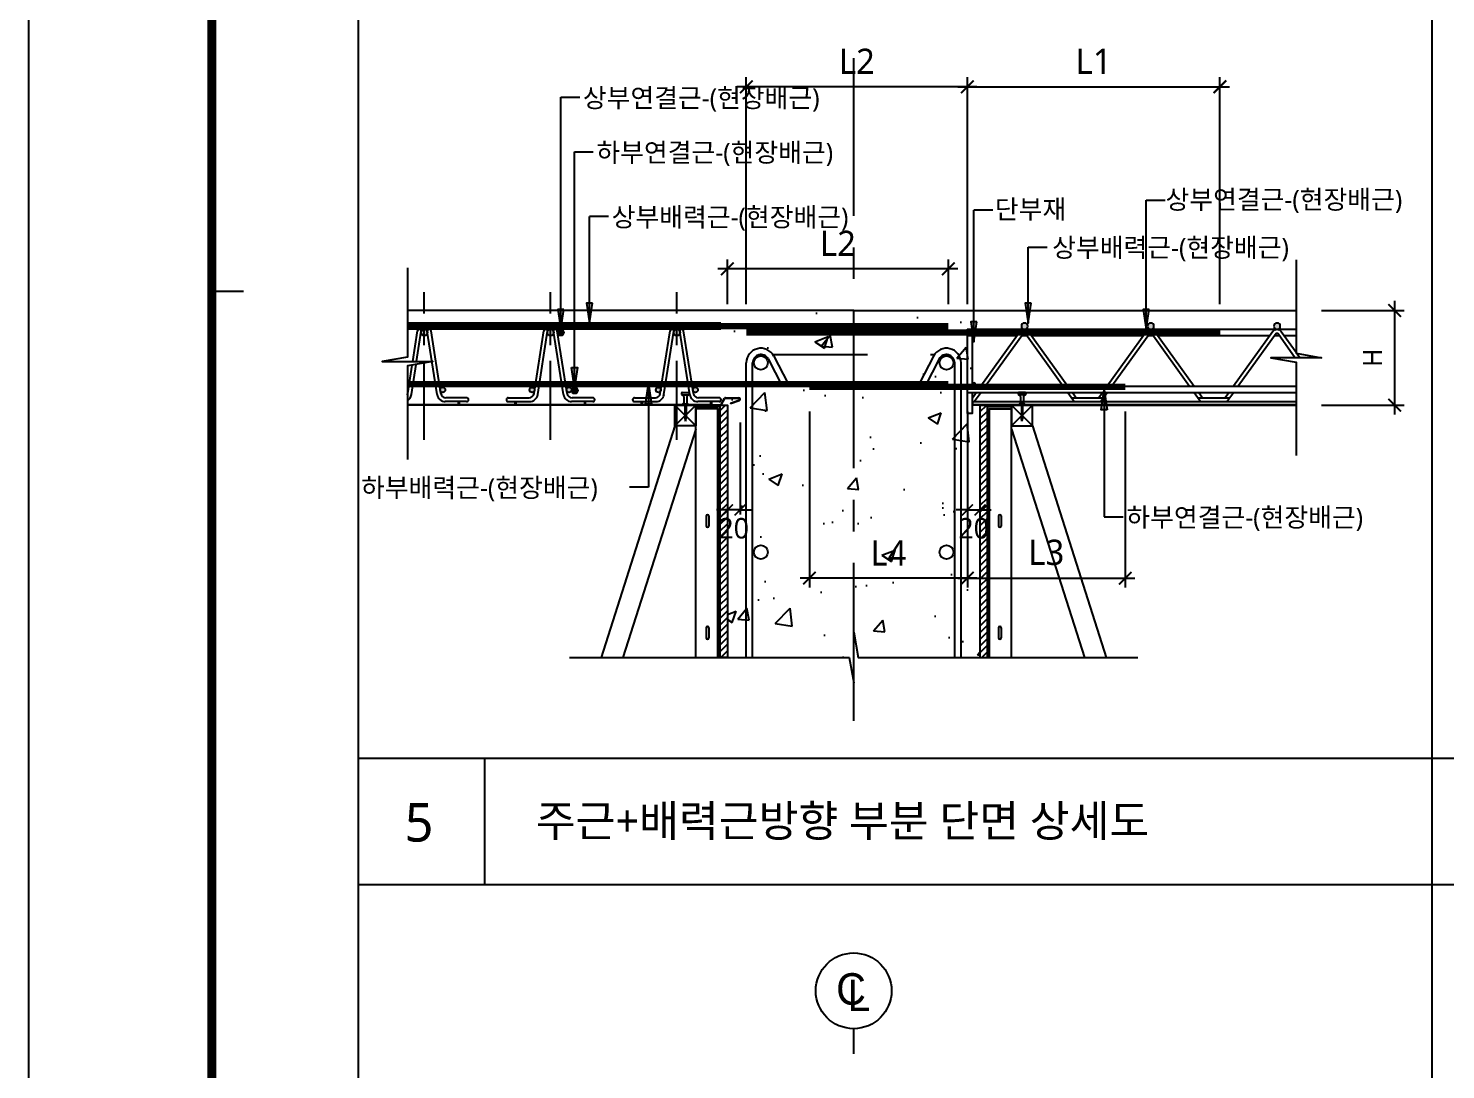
# Model space of a CAD drawing. Extents: x 10983 to 44623, y -18406 to 11294.
# Drawn here: x 10983 to 13227, y -4873 to -3223 of the extents above; entities that cross this region are included whole.
import ezdxf

# ---------------------------------------------------------------- set-up
doc = ezdxf.new("R2010")
doc.units = 0
doc.header["$LTSCALE"] = 100
doc.header["$MEASUREMENT"] = 0
doc.header["$PDMODE"] = 3
doc.header["$PDSIZE"] = 10
for name, pattern in [('CEN', [62, 60, -1, 0, -1]), ('CENTERX2', [4, 2.5, -0.5, 0.5, -0.5]), ('HID', [2.5, 1.5, -1]), ('HIDDEN', [0.375, 0.25, -0.125])]:
    doc.linetypes.add(name, pattern=pattern)
doc.layers.get('0').update_dxf_attribs({"linetype": 'CONTINUOUS'})
doc.layers.get('Defpoints').update_dxf_attribs({"color": 165, "linetype": 'CONTINUOUS'})
for name, color, linetype in [('-비콘 단부', 7, 'CONTINUOUS'), ('-상부연결근', 4, 'CONTINUOUS'), ('-하부배력근', 3, 'CONTINUOUS'), ('-하부연결근', 4, 'CONTINUOUS'), ('DECK-CEN', 1, 'CEN'), ('DECK-CON', 2, 'CONTINUOUS'), ('DECK-DIM', 255, 'CONTINUOUS'), ('DECK-ETC STEEL', 6, 'CONTINUOUS'), ('DECK-HATCH', 251, 'CONTINUOUS'), ('DECK-JOINT BAR', 4, 'HIDDEN'), ('DECK-LATTICE', 7, 'CONTINUOUS'), ('DECK-MAIN BAR', 2, 'CONTINUOUS'), ('DECK-PG', 4, 'CONTINUOUS'), ('DECK-RC', 251, 'CONTINUOUS'), ('DECK-RC(ETC)', 252, 'CONTINUOUS'), ('DECK-TABLE', 7, 'CONTINUOUS'), ('DECK-TEX1', 6, 'CONTINUOUS'), ('DECK-TEXT', 7, 'CONTINUOUS'), ('DECK-TITLE TEXT', 3, 'CONTINUOUS'), ('DECK-TRANS', 3, 'CONTINUOUS'), ('E2', 7, 'CONTINUOUS'), ('form', 7, 'CONTINUOUS')]:
    doc.layers.add(name, color=color, linetype=linetype)
doc.styles.add('SY Panel', font='malgun.ttf')
doc.styles.add('VICON TEXT', font='malgun.ttf')
doc.styles.add('굴림', font='Gulim.ttf')
doc.dimstyles.new('STDECK-DIM', dxfattribs={"dimtxt": 35, "dimasz": 20, "dimexe": 15, "dimexo": 40, "dimgap": 10, "dimtad": 1, "dimdec": 0, "dimtxsty": 'SY Panel', "dimblk": 'ARCHTICK', "dimcen": 2.5, "dimdle": 15, "dimclrd": 7, "dimclre": 7, "dimclrt": 6, "dimadec": 0, "dimazin": 0, "dimtfac": 1, "dimtdec": 0, "dimtmove": 0, "dimatfit": 3, "dimldrblk": 'ARCHTICK', "dimfxl": 1, "dimarcsym": 0})
doc.dimstyles.new('STDECK-DIM 2', dxfattribs={"dimscale": 2.5, "dimtxt": 12, "dimasz": 7, "dimexe": 3, "dimexo": 3, "dimgap": 3, "dimtad": 1, "dimdec": 0, "dimlunit": 6, "dimtxsty": 'VICON TEXT', "dimblk": 'ARCHTICK', "dimcen": 2.5, "dimclrd": 7, "dimclre": 7, "dimclrt": 6, "dimadec": 0, "dimazin": 0, "dimtfac": 1, "dimtdec": 0, "dimtix": 1, "dimtmove": 0, "dimatfit": 3, "dimfxl": 1, "dimarcsym": 0})
pattern_1 = [(45, (-603.847, -5267.392), (-5.303301, 5.303301), [])]

# ---------------------------------------------------------------- blocks, each defined once
blk = doc.blocks.new('_ArchTick')
at = {"color": 0, "linetype": 'ByBlock', "const_width": 0.15}
blk.add_lwpolyline([(-0.5, -0.5), (0.5, 0.5)], dxfattribs=at)
blk = doc.blocks.new('*D274')
at = {"layer": 'DECK-DIM', "color": 7, "lineweight": -2}
for p, q in [((12454.5, -3315.5), (12884.5, -3315.5)), ((12469.5, -3659.9), (12469.5, -3300.5)), ((12869.5, -3659.9), (12869.5, -3300.5))]:
    blk.add_line(p, q, dxfattribs=at)
at = {"layer": 'Defpoints', "color": 0, "ltscale": 0.5}
for p in [(12869.5, -3315.5), (12469.5, -3699.9), (12869.5, -3699.9)]:
    blk.add_point(p, dxfattribs=at)
at = {"layer": 'DECK-DIM', "color": 7, "lineweight": -2, "ltscale": 0.5, "xscale": 20, "yscale": 20, "zscale": 20, "rotation": 180}
blk.add_blockref('_ArchTick', (12469.5, -3315.5), dxfattribs=at)
at = {"layer": 'DECK-DIM', "color": 7, "lineweight": -2, "ltscale": 0.5, "xscale": 20, "yscale": 20, "zscale": 20}
blk.add_blockref('_ArchTick', (12869.5, -3315.5), dxfattribs=at)
at = {"layer": 'DECK-DIM', "color": 6, "ltscale": 0.5, "insert": (12669.5, -3275.1), "char_height": 40, "attachment_point": 5, "style": 'SY Panel'}
blk.add_mtext('L1', dxfattribs=at)
blk = doc.blocks.new('*D275')
at = {"layer": 'DECK-DIM', "color": 7, "lineweight": -2}
for p, q in [((12469.5, -3829.9), (12469.5, -4109.2)), ((12719.5, -3829.9), (12719.5, -4109.2)), ((12454.5, -4094.2), (12734.5, -4094.2))]:
    blk.add_line(p, q, dxfattribs=at)
at = {"layer": 'Defpoints', "color": 0, "ltscale": 0.5}
for p in [(12469.5, -3789.9), (12719.5, -3789.9), (12719.5, -4094.2)]:
    blk.add_point(p, dxfattribs=at)
at = {"layer": 'DECK-DIM', "color": 7, "lineweight": -2, "ltscale": 0.5, "xscale": 20, "yscale": 20, "zscale": 20, "rotation": 180}
blk.add_blockref('_ArchTick', (12469.5, -4094.2), dxfattribs=at)
at = {"layer": 'DECK-DIM', "color": 7, "lineweight": -2, "ltscale": 0.5, "xscale": 20, "yscale": 20, "zscale": 20}
blk.add_blockref('_ArchTick', (12719.5, -4094.2), dxfattribs=at)
at = {"layer": 'DECK-DIM', "color": 6, "ltscale": 0.5, "insert": (12594.5, -4053.5), "char_height": 40, "attachment_point": 5, "style": 'SY Panel'}
blk.add_mtext('L3', dxfattribs=at)
blk = doc.blocks.new('*D276')
at = {"layer": 'DECK-DIM', "color": 7, "lineweight": -2}
for p, q in [((12469.5, -3847.4), (12469.5, -3993.5)), ((12489.5, -3847.4), (12489.5, -3993.5)), ((12469.5, -3986), (12452, -3986)), ((12469.5, -3986), (12489.5, -3986)), ((12489.5, -3986), (12507, -3986))]:
    blk.add_line(p, q, dxfattribs=at)
at = {"layer": 'Defpoints', "color": 0, "ltscale": 0.5}
for p in [(12469.5, -3839.9), (12489.5, -3839.9), (12489.5, -3986)]:
    blk.add_point(p, dxfattribs=at)
at = {"layer": 'DECK-DIM', "color": 7, "lineweight": -2, "ltscale": 0.5, "xscale": 17.5, "yscale": 17.5, "zscale": 17.5}
blk.add_blockref('_ArchTick', (12469.5, -3986), dxfattribs=at)
at = {"layer": 'DECK-DIM', "color": 7, "lineweight": -2, "ltscale": 0.5, "xscale": 17.5, "yscale": 17.5, "zscale": 17.5, "rotation": 180}
blk.add_blockref('_ArchTick', (12489.5, -3986), dxfattribs=at)
at = {"layer": 'DECK-DIM', "color": 6, "ltscale": 0.5, "insert": (12479.5, -4015.3), "char_height": 32.5, "attachment_point": 5, "style": 'VICON TEXT'}
blk.add_mtext('20', dxfattribs=at)
blk = doc.blocks.new('*D277')
at = {"layer": 'DECK-DIM', "color": 7, "lineweight": -2}
for p, q in [((12089.5, -3847.4), (12089.5, -3993.5)), ((12109.5, -3847.4), (12109.5, -3993.5)), ((12089.5, -3986), (12072, -3986)), ((12109.5, -3986), (12089.5, -3986)), ((12109.5, -3986), (12127, -3986))]:
    blk.add_line(p, q, dxfattribs=at)
at = {"layer": 'Defpoints', "color": 0, "ltscale": 0.5}
for p in [(12089.5, -3839.9), (12109.5, -3839.9), (12089.5, -3986)]:
    blk.add_point(p, dxfattribs=at)
at = {"layer": 'DECK-DIM', "color": 7, "lineweight": -2, "ltscale": 0.5, "xscale": 17.5, "yscale": 17.5, "zscale": 17.5}
blk.add_blockref('_ArchTick', (12089.5, -3986), dxfattribs=at)
at = {"layer": 'DECK-DIM', "color": 7, "lineweight": -2, "ltscale": 0.5, "xscale": 17.5, "yscale": 17.5, "zscale": 17.5, "rotation": 180}
blk.add_blockref('_ArchTick', (12109.5, -3986), dxfattribs=at)
at = {"layer": 'DECK-DIM', "color": 6, "ltscale": 0.5, "insert": (12099.5, -4015.3), "char_height": 32.5, "attachment_point": 5, "style": 'VICON TEXT'}
blk.add_mtext('20', dxfattribs=at)
blk = doc.blocks.new('*D278')
at = {"layer": 'DECK-DIM', "color": 7, "lineweight": -2}
for p, q in [((12089.5, -3659.9), (12089.5, -3589)), ((12439.5, -3659.9), (12439.5, -3589)), ((12454.5, -3604), (12074.5, -3604))]:
    blk.add_line(p, q, dxfattribs=at)
at = {"layer": 'Defpoints', "color": 0, "ltscale": 0.5}
for p in [(12089.5, -3604), (12089.5, -3699.9), (12439.5, -3699.9)]:
    blk.add_point(p, dxfattribs=at)
at = {"layer": 'DECK-DIM', "color": 7, "lineweight": -2, "ltscale": 0.5, "xscale": 20, "yscale": 20, "zscale": 20, "rotation": 180}
blk.add_blockref('_ArchTick', (12089.5, -3604), dxfattribs=at)
at = {"layer": 'DECK-DIM', "color": 7, "lineweight": -2, "ltscale": 0.5, "xscale": 20, "yscale": 20, "zscale": 20}
blk.add_blockref('_ArchTick', (12439.5, -3604), dxfattribs=at)
at = {"layer": 'DECK-DIM', "color": 6, "ltscale": 0.5, "insert": (12264.5, -3563.7), "char_height": 40, "attachment_point": 5, "style": 'SY Panel'}
blk.add_mtext('L2', dxfattribs=at)
blk = doc.blocks.new('*D279')
at = {"layer": 'DECK-DIM', "color": 7, "lineweight": -2}
for p, q in [((12484.5, -3315.5), (12104.5, -3315.5)), ((12119.5, -3659.9), (12119.5, -3300.5)), ((12469.5, -3659.9), (12469.5, -3300.5))]:
    blk.add_line(p, q, dxfattribs=at)
at = {"layer": 'Defpoints', "color": 0, "ltscale": 0.5}
for p in [(12119.5, -3315.5), (12119.5, -3699.9), (12469.5, -3699.9)]:
    blk.add_point(p, dxfattribs=at)
at = {"layer": 'DECK-DIM', "color": 7, "lineweight": -2, "ltscale": 0.5, "xscale": 20, "yscale": 20, "zscale": 20, "rotation": 180}
blk.add_blockref('_ArchTick', (12119.5, -3315.5), dxfattribs=at)
at = {"layer": 'DECK-DIM', "color": 7, "lineweight": -2, "ltscale": 0.5, "xscale": 20, "yscale": 20, "zscale": 20}
blk.add_blockref('_ArchTick', (12469.5, -3315.5), dxfattribs=at)
at = {"layer": 'DECK-DIM', "color": 6, "ltscale": 0.5, "insert": (12294.5, -3275.2), "char_height": 40, "attachment_point": 5, "style": 'SY Panel'}
blk.add_mtext('L2', dxfattribs=at)
blk = doc.blocks.new('*D280')
at = {"layer": 'DECK-DIM', "color": 7, "lineweight": -2}
for p, q in [((12219.5, -3829.9), (12219.5, -4109.2)), ((12469.5, -3829.9), (12469.5, -4109.2)), ((12484.5, -4094.2), (12204.5, -4094.2))]:
    blk.add_line(p, q, dxfattribs=at)
at = {"layer": 'Defpoints', "color": 0, "ltscale": 0.5}
for p in [(12219.5, -3789.9), (12469.5, -3789.9), (12219.5, -4094.2)]:
    blk.add_point(p, dxfattribs=at)
at = {"layer": 'DECK-DIM', "color": 7, "lineweight": -2, "ltscale": 0.5, "xscale": 20, "yscale": 20, "zscale": 20, "rotation": 180}
blk.add_blockref('_ArchTick', (12219.5, -4094.2), dxfattribs=at)
at = {"layer": 'DECK-DIM', "color": 7, "lineweight": -2, "ltscale": 0.5, "xscale": 20, "yscale": 20, "zscale": 20}
blk.add_blockref('_ArchTick', (12469.5, -4094.2), dxfattribs=at)
at = {"layer": 'DECK-DIM', "color": 6, "ltscale": 0.5, "insert": (12344.5, -4054.2), "char_height": 40, "attachment_point": 5, "style": 'SY Panel'}
blk.add_mtext('L4', dxfattribs=at)
blk = doc.blocks.new('*D285')
at = {"layer": 'DECK-DIM', "color": 7, "lineweight": -2}
for p, q in [((13146.2, -3654.9), (13146.2, -3834.9)), ((13030.2, -3669.9), (13161.2, -3669.9)), ((13030.2, -3819.9), (13161.2, -3819.9))]:
    blk.add_line(p, q, dxfattribs=at)
at = {"layer": 'Defpoints', "color": 0, "ltscale": 0.5}
for p in [(12990.2, -3669.9), (12990.2, -3819.9), (13146.2, -3819.9)]:
    blk.add_point(p, dxfattribs=at)
at = {"layer": 'DECK-DIM', "color": 7, "lineweight": -2, "ltscale": 0.5, "xscale": 20, "yscale": 20, "zscale": 20}
for p, rotation in [((13146.2, -3669.9), 90), ((13146.2, -3819.9), 270)]:
    blk.add_blockref('_ArchTick', p, dxfattribs=dict(at, rotation=rotation))
at = {"layer": 'DECK-DIM', "color": 6, "ltscale": 0.5, "insert": (13111.2, -3744.9), "char_height": 30, "attachment_point": 5, "rotation": 90, "style": 'SY Panel'}
blk.add_mtext('H', dxfattribs=at)
blk = doc.blocks.new('tg4')
at = {"layer": 'DECK-MAIN BAR'}
h = blk.add_hatch(color=256, dxfattribs=at)
h.dxf.hatch_style = 1
h.paths.add_polyline_path([(7710.5, 42136.7, 0.414214), (7705.5, 42131.7, 0.414214), (7710.5, 42126.7)])
h.paths.add_polyline_path([(7735.8, 42040.8, 1), (7743.8, 42040.8, 1)])
h.paths.add_polyline_path([(7710.5, 42136.7), (7710.5, 42126.7, 0.414214), (7715.5, 42131.7, 0.414214)])
edge = h.paths.add_edge_path()
edge.add_line((7683.8, 42043.8), (7683.8, 42037.7))
edge.add_arc((7681.2, 42040.7), 4, 310.4298, 409.5702)
h = blk.add_hatch(color=256, dxfattribs=at)
h.dxf.hatch_style = 1
h.paths.add_polyline_path([(7877.2, 42040.7, 1), (7885.2, 42040.7, 1)])
h.paths.add_polyline_path([(7910.5, 42136.7, 0.414214), (7905.5, 42131.7, 0.414214), (7910.5, 42126.7)])
h.paths.add_polyline_path([(7935.8, 42040.8, 1), (7943.8, 42040.8, 1)])
h.paths.add_polyline_path([(7910.5, 42136.7), (7910.5, 42126.7, 0.414214), (7915.5, 42131.7, 0.414214)])
h = blk.add_hatch(color=256, dxfattribs=at)
h.dxf.hatch_style = 1
h.paths.add_polyline_path([(8077.2, 42040.7, 1), (8085.2, 42040.7, 1)])
h.paths.add_polyline_path([(8110.5, 42136.7, 0.414214), (8105.5, 42131.7, 0.414214), (8110.5, 42126.7)])
h.paths.add_polyline_path([(8135.8, 42040.8, 1), (8143.8, 42040.8, 1)])
h.paths.add_polyline_path([(8110.5, 42136.7), (8110.5, 42126.7, 0.414214), (8115.5, 42131.7, 0.414214)])
at = {"layer": 'DECK-CEN', "linetype": 'CENTERX2', "ltscale": 0.5}
for p, q in [((7710.5, 41961.8), (7710.5, 42195.4)), ((7910.5, 41961.8), (7910.5, 42195.4)), ((8110.5, 41961.8), (8110.5, 42195.4))]:
    blk.add_line(p, q, dxfattribs=at)
at = {"layer": 'DECK-LATTICE', "ltscale": 0.5}
for p, q in [((8179.9, 42146.7), (7683.8, 42146.7)), ((8179.9, 42136.7), (7683.8, 42136.7)), ((7692.2, 42085.7), (7699.7, 42134.3)), ((7698.3, 42085.7), (7705.7, 42133.6)), ((7730.8, 42033.2), (7715.2, 42133.6)), ((7736.6, 42035), (7721.2, 42134.3)), ((7884.3, 42035), (7899.7, 42134.3)), ((7890.1, 42033.2), (7905.7, 42133.6)), ((7930.8, 42033.2), (7915.2, 42133.6)), ((7936.6, 42035), (7921.2, 42134.3)), ((8084.3, 42035), (8099.7, 42134.3)), ((8090.1, 42033.2), (8105.7, 42133.6)), ((8130.8, 42033.2), (8115.2, 42133.6)), ((8136.6, 42035), (8121.2, 42134.3)), ((7684.3, 42035), (7691.3, 42080)), ((7690.1, 42033.2), (7697.6, 42081.1)), ((7777.5, 42022.2), (7743.7, 42022.2)), ((7777.5, 42028.2), (7744.5, 42028.2)), ((7843.5, 42028.2), (7876.4, 42028.2)), ((7843.5, 42022.2), (7877.3, 42022.2)), ((7977.5, 42022.2), (7943.7, 42022.2)), ((7977.5, 42028.2), (7944.5, 42028.2)), ((8043.5, 42028.2), (8076.4, 42028.2)), ((8043.5, 42022.2), (8077.3, 42022.2)), ((8177.5, 42022.2), (8143.7, 42022.2)), ((8177.5, 42028.2), (8144.5, 42028.2))]:
    blk.add_line(p, q, dxfattribs=at)
for centre, radius, start, end in [((7702.7, 42133.7), 3.01, 349.5852, 169.9415), ((7718.2, 42133.7), 3.01, 10.0585, 190.4148), ((7902.7, 42133.7), 3.01, 349.5852, 169.9415), ((7918.2, 42133.7), 3.01, 10.0585, 190.4148), ((8102.7, 42133.7), 3.01, 349.5852, 169.9415), ((8118.2, 42133.7), 3.01, 10.0585, 190.4148), ((7676.4, 42036.2), 8, 336.4782, 351.1777), ((7677.3, 42035.2), 13, 299.8906, 351.1777), ((7743.7, 42035.2), 13, 188.8223, 270), ((7744.5, 42036.2), 8, 188.8223, 270), ((7777.5, 42025.2), 3, 270, 90), ((7843.5, 42025.2), 3, 90, 270), ((7876.4, 42036.2), 8, 270, 351.1777), ((7877.3, 42035.2), 13, 270, 351.1777), ((7943.7, 42035.2), 13, 188.8223, 270), ((7944.5, 42036.2), 8, 188.8223, 270), ((7977.5, 42025.2), 3, 270, 90), ((8043.5, 42025.2), 3, 90, 270), ((8076.4, 42036.2), 8, 270, 351.1777), ((8077.3, 42035.2), 13, 270, 351.1777), ((8143.7, 42035.2), 13, 188.8223, 270), ((8144.5, 42036.2), 8, 188.8223, 270), ((8177.5, 42025.2), 3, 270, 90)]:
    blk.add_arc(centre, radius, start, end, dxfattribs=at)
at = {"layer": 'DECK-MAIN BAR', "ltscale": 0.5}
for centre, radius in [((7710.5, 42131.7), 5), ((7910.5, 42131.7), 5), ((8110.5, 42131.7), 5), ((7739.8, 42040.8), 4), ((7881.2, 42040.7), 4), ((7939.8, 42040.8), 4), ((8081.2, 42040.7), 4), ((8139.8, 42040.8), 4)]:
    blk.add_circle(centre, radius, dxfattribs=at)
blk.add_arc((7681.2, 42040.7), 4, 310.4298, 49.5702, dxfattribs=at)
at = {"layer": 'DECK-PG', "ltscale": 0.5}
for p, q in [((7764.7, 42017.2), (7683.8, 42017.2)), ((7765, 42016.7), (7683.8, 42016.7)), ((7855, 42016.7), (7766, 42016.7)), ((7854.7, 42017.2), (7766.2, 42017.2)), ((7965, 42016.7), (7856, 42016.7)), ((7964.7, 42017.2), (7856.2, 42017.2)), ((8055, 42016.7), (7966, 42016.7)), ((8054.7, 42017.2), (7966.2, 42017.2)), ((8165, 42016.7), (8056, 42016.7)), ((8164.7, 42017.2), (8056.2, 42017.2))]:
    blk.add_line(p, q, dxfattribs=at)
at = {"layer": 'DECK-PG'}
for p, q in [((7764, 42021.2), (7764, 42018.7)), ((7764.5, 42018.7), (7764.5, 42021.2)), ((7765, 42021.2), (7765, 42017.5)), ((7765, 42018.7), (7765, 42020.7)), ((7765.5, 42021.2), (7765.5, 42017.2)), ((7766, 42017.5), (7766, 42021.2)), ((7854, 42021.2), (7854, 42018.7)), ((7854.5, 42018.7), (7854.5, 42021.2)), ((7855, 42021.2), (7855, 42017.5)), ((7855, 42018.7), (7855, 42020.7)), ((7855.5, 42021.2), (7855.5, 42017.2)), ((7856, 42017.5), (7856, 42021.2)), ((7964, 42021.2), (7964, 42018.7)), ((7964.5, 42018.7), (7964.5, 42021.2)), ((7965, 42021.2), (7965, 42017.5)), ((7965, 42018.7), (7965, 42020.7)), ((7965.5, 42021.2), (7965.5, 42017.2)), ((7966, 42017.5), (7966, 42021.2)), ((8054, 42021.2), (8054, 42018.7)), ((8054.5, 42018.7), (8054.5, 42021.2)), ((8055, 42021.2), (8055, 42017.5)), ((8055, 42018.7), (8055, 42020.7)), ((8055.5, 42021.2), (8055.5, 42017.2)), ((8056, 42017.5), (8056, 42021.2)), ((8164, 42021.2), (8164, 42018.7)), ((8164.5, 42018.7), (8164.5, 42021.2)), ((8165, 42021.2), (8165, 42017.5)), ((8165, 42018.7), (8165, 42020.7)), ((8165.5, 42021.2), (8165.5, 42017.2)), ((8166, 42017.5), (8166, 42021.2)), ((8166, 42016.7), (8179.9, 42016.7)), ((8166.2, 42017.2), (8179.9, 42017.2)), ((8180.8, 42017.8), (8186.1, 42027.5)), ((8181.3, 42017.5), (8186.6, 42027.2)), ((8187.4, 42028.2), (8208.1, 42028.2)), ((8187.4, 42027.7), (8208.1, 42027.7)), ((8208.7, 42023.9), (8195.4, 42019.1)), ((8208.6, 42023.9), (8195.4, 42019.1)), ((8195.4, 42019.1), (8195.5, 42018.6)), ((8208.9, 42023.5), (8195.5, 42018.6))]:
    blk.add_line(p, q, dxfattribs=at)
for centre, radius, start, end in [((7765, 42021.2), 1, 0, 180), ((7765, 42021.2), 1, 0, 180), ((7764.5, 42018.7), 0.5, 180, 0), ((7765, 42021.2), 0.5, 0, 180), ((7764.7, 42017.5), 0.25, 270, 0), ((7765, 42017.2), 0.5, 270, 0), ((7766, 42017.2), 0.5, 180, 270), ((7766.2, 42017.5), 0.25, 180, 270), ((7855, 42021.2), 1, 0, 180), ((7855, 42021.2), 1, 0, 180), ((7854.5, 42018.7), 0.5, 180, 0), ((7855, 42021.2), 0.5, 0, 180), ((7854.7, 42017.5), 0.25, 270, 0), ((7855, 42017.2), 0.5, 270, 0), ((7856, 42017.2), 0.5, 180, 270), ((7856.2, 42017.5), 0.25, 180, 270), ((7965, 42021.2), 1, 0, 180), ((7965, 42021.2), 1, 0, 180), ((7964.5, 42018.7), 0.5, 180, 0), ((7965, 42021.2), 0.5, 0, 180), ((7964.7, 42017.5), 0.25, 270, 0), ((7965, 42017.2), 0.5, 270, 0), ((7966, 42017.2), 0.5, 180, 270), ((7966.2, 42017.5), 0.25, 180, 270), ((8055, 42021.2), 1, 0, 180), ((8055, 42021.2), 1, 0, 180), ((8054.5, 42018.7), 0.5, 180, 0), ((8055, 42021.2), 0.5, 0, 180), ((8054.7, 42017.5), 0.25, 270, 0), ((8055, 42017.2), 0.5, 270, 0), ((8056, 42017.2), 0.5, 180, 270), ((8056.2, 42017.5), 0.25, 180, 270), ((8165, 42021.2), 1, 0, 180), ((8165, 42021.2), 1, 0, 180), ((8164.5, 42018.7), 0.5, 180, 0), ((8165, 42021.2), 0.5, 0, 180), ((8164.7, 42017.5), 0.25, 270, 0), ((8165, 42017.2), 0.5, 270, 0), ((8166, 42017.2), 0.5, 180, 270), ((8166.2, 42017.5), 0.25, 180, 270), ((8179.9, 42018.3), 1.05, 270, 331.3895), ((8179.9, 42018.3), 1.55, 270, 331.3895), ((8187.4, 42026.8), 1.46, 90, 151.3895), ((8187.4, 42026.8), 0.955, 90, 151.3895), ((8208.1, 42025.8), 2.46, 290, 90), ((8208.1, 42025.8), 1.96, 290, 90)]:
    blk.add_arc(centre, radius, start, end, dxfattribs=at)
blk = doc.blocks.new('tg3')
at = {"layer": 'DECK-TRANS', "ltscale": 0.5}
h = blk.add_hatch(color=3, dxfattribs=at)
h.dxf.hatch_style = 1
h.paths.add_polyline_path([(6018.8, 42141.7, 1), (6008.8, 42141.7, 0.399881), (6013.6, 42136.7), (6014.1, 42136.7, 0.399881)])
h.paths.add_polyline_path([(6208.9, 42141.7, 1), (6218.9, 42141.7, 1)])
h.paths.add_polyline_path([(6418.8, 42141.7, 1), (6408.8, 42141.7, 0.399881), (6413.6, 42136.7), (6414.1, 42136.7, 0.399881)])
at = {"layer": '-비콘 단부', "color": 116, "ltscale": 0.5}
blk.add_lwpolyline([(6496.5, 42046.7), (6496.5, 42126.7), (6504.5, 42126.7), (6504.5, 42004), (6496.5, 42004), (6496.5, 42036.7)], dxfattribs=at)
blk.add_circle((6494, 42049.2), 2.5, dxfattribs=at)
at = {"layer": 'DECK-LATTICE', "ltscale": 0.5}
for p, q in [((6504.5, 42136.7), (5983.8, 42136.7)), ((6007.5, 42133.4), (5983.8, 42100.3)), ((6012.4, 42129.9), (5985, 42091.7)), ((6015.6, 42129.9), (6075.4, 42046.7)), ((6020.5, 42133.4), (6082.8, 42046.7)), ((6207.5, 42133.4), (6145.2, 42046.7)), ((6212.4, 42129.9), (6152.6, 42046.7)), ((6215.6, 42129.9), (6275.4, 42046.7)), ((6220.5, 42133.4), (6282.8, 42046.7)), ((6407.5, 42133.4), (6345.2, 42046.7)), ((6412.4, 42129.9), (6352.6, 42046.7)), ((6415.6, 42129.9), (6475.4, 42046.7)), ((6420.5, 42133.4), (6482.8, 42046.7)), ((6504.5, 42136.7), (6504.5, 42126.7)), ((6002.7, 42126.7), (5983.8, 42126.7)), ((6017.9, 42126.7), (6010.1, 42126.7)), ((6202.7, 42126.7), (6025.3, 42126.7)), ((6217.9, 42126.7), (6210.1, 42126.7)), ((6402.7, 42126.7), (6225.3, 42126.7)), ((6417.9, 42126.7), (6410.1, 42126.7)), ((6504.5, 42126.7), (6425.3, 42126.7)), ((5982.5, 42098.6), (5977.6, 42091.7)), ((6504.5, 42046.7), (5983.8, 42046.7)), ((6504.5, 42036.7), (5983.8, 42036.7)), ((6082.6, 42036.7), (6093.4, 42021.7)), ((6089.1, 42027.7), (6139, 42027.7)), ((6090, 42036.7), (6096.5, 42027.7)), ((6093.4, 42021.7), (6134.6, 42021.7)), ((6138, 42036.7), (6131.6, 42027.7)), ((6145.4, 42036.7), (6134.6, 42021.7)), ((6282.6, 42036.7), (6293.4, 42021.7)), ((6289.1, 42027.7), (6339, 42027.7)), ((6290, 42036.7), (6296.5, 42027.7)), ((6293.4, 42021.7), (6334.6, 42021.7)), ((6338, 42036.7), (6331.6, 42027.7)), ((6345.4, 42036.7), (6334.6, 42021.7)), ((6482.6, 42036.7), (6493.4, 42021.7)), ((6490, 42036.7), (6496.5, 42027.7))]:
    blk.add_line(p, q, dxfattribs=at)
for centre, radius in [((6014, 42128.7), 8), ((6014, 42128.7), 2), ((6214, 42128.7), 8), ((6214, 42128.7), 2), ((6414, 42128.7), 8), ((6414, 42128.7), 2)]:
    blk.add_arc(centre, radius, 35.7097, 144.2903, dxfattribs=at)
at = {"layer": 'DECK-PG', "ltscale": 0.5}
for p, q in [((5983.8, 42021.7), (6495.5, 42021.7)), ((5983.8, 42017.2), (6495.5, 42017.2)), ((5983.8, 42016.7), (6495.5, 42016.7)), ((6495.5, 42016.7), (6495.5, 42021.7))]:
    blk.add_line(p, q, dxfattribs=at)
at = {"layer": 'DECK-TRANS', "ltscale": 0.5}
for centre in [(6013.8, 42141.7), (6213.9, 42141.7), (6413.8, 42141.7)]:
    blk.add_circle(centre, 5, dxfattribs=at)

msp = doc.modelspace()

# ---------------------------------------------------------------- hatches: boundary and pattern name
at = {"layer": '-상부연결근', "linetype": 'ByBlock'}
h = msp.add_hatch(color=0, dxfattribs=at)
h.paths.add_polyline_path([(11830.3, -3668.4), (11825.6, -3668.4), (11825.6, -3699.9)])
h.paths.add_polyline_path([(11825.6, -3668.4), (11820.9, -3668.4), (11825.6, -3699.9)])
at = {"layer": '-상부연결근'}
h = msp.add_hatch(color=256, dxfattribs=at)
h.dxf.hatch_style = 1
h.paths.add_polyline_path([(11830.6, -3704.9, 1), (11820.6, -3704.9, 1)])
at = {"layer": '-하부배력근', "linetype": 'ByBlock'}
h = msp.add_hatch(color=0, dxfattribs=at)
h.paths.add_polyline_path([(11969.2, -3818.3), (11964.5, -3818.3), (11964.5, -3786.9)])
h.paths.add_polyline_path([(11964.5, -3818.3), (11959.8, -3818.3), (11964.5, -3786.9)])
at = {"layer": '-하부연결근', "linetype": 'ByBlock'}
h = msp.add_hatch(color=0, dxfattribs=at)
h.paths.add_polyline_path([(11847.6, -3791.8), (11847.6, -3760.4), (11842.9, -3760.4)])
h.paths.add_polyline_path([(11847.6, -3791.8), (11852.4, -3760.4), (11847.6, -3760.4)])
at = {"layer": '-하부연결근'}
h = msp.add_hatch(color=256, dxfattribs=at)
h.dxf.hatch_style = 1
h.paths.add_polyline_path([(11852.7, -3796.8, 1), (11842.7, -3796.8, 1)])
at = {"linetype": 'ByBlock'}
h = msp.add_hatch(color=256, dxfattribs=at)
h.paths.add_polyline_path([(11875.7, -3658.4), (11871, -3658.4), (11871, -3689.9)])
h.paths.add_polyline_path([(11871, -3658.4), (11866.3, -3658.4), (11871, -3689.9)])
h = msp.add_hatch(color=256, dxfattribs=at)
h.paths.add_polyline_path([(12570.4, -3658.4), (12565.7, -3658.4), (12565.7, -3689.9)])
h.paths.add_polyline_path([(12565.7, -3658.4), (12561, -3658.4), (12565.7, -3689.9)])
h = msp.add_hatch(color=256, dxfattribs=at)
h.paths.add_polyline_path([(12757.4, -3668.4), (12752.6, -3668.4), (12752.6, -3699.9)])
h.paths.add_polyline_path([(12752.6, -3668.4), (12747.9, -3668.4), (12752.6, -3699.9)])
h = msp.add_hatch(color=256, dxfattribs=at)
h.paths.add_polyline_path([(12484.6, -3688.2), (12479.9, -3688.2), (12479.9, -3719.6)])
h.paths.add_polyline_path([(12479.9, -3688.2), (12475.2, -3688.2), (12479.9, -3719.6)])
h = msp.add_hatch(color=256, dxfattribs=at)
h.paths.add_polyline_path([(12686.2, -3795.9), (12686.2, -3827.3), (12690.9, -3827.3)])
h.paths.add_polyline_path([(12686.2, -3795.9), (12681.5, -3827.3), (12686.2, -3827.3)])
at = {"layer": 'DECK-HATCH'}
h = msp.add_hatch(dxfattribs=at)
h.set_pattern_fill('AR-CONC', color=256, scale=30, style=0)
h.set_pattern_definition([(50, (-603.85, -5267.4), (215.178, -18.8256), [22.5, -247.5]), (355, (-603.85, -5267.4), (-41.6254, 225.6576), [18, -198]), (100.4514, (-585.92, -5268.96), (173.5527, 206.832), [19.122, -210.3426]), (46.1842, (-603.85, -5207.4), (320.1724, -49.656), [33.75, -371.25]), (96.6356, (-577.17, -5211.53), (280.3986, 292.2356), [28.683, -315.514]), (351.1842, (-603.85, -5207.4), (280.399, 292.2356), [27, -297]), (21, (-573.85, -5222.4), (179.072, -120.7857), [22.5, -247.5]), (326, (-573.85, -5222.4), (72.9946, 217.545), [18, -198]), (71.4514, (-558.92, -5232.46), (252.0667, 96.7593), [19.122, -210.3426]), (37.5, (-603.85, -5267.39), (3.64796, 99.86816), [0, -195.6, 0, -201, 0, -198.75]), (7.5, (-603.85, -5267.39), (78.9209, 118.3235), [0, -114.6, 0, -191.1, 0, -75.75]), (327.5, (-670.75, -5267.39), (160.14673, -6.76646), [0, -75, 0, -234, 0, -310.5]), (317.5, (-700.75, -5267.39), (174.9559, 30.0315), [0, -97.5, 0, -155.4, 0, -220.5])])
h.paths.add_polyline_path([(12289.5, -3669.9), (12089.5, -3669.9), (12089.5, -4220), (12282.4, -4220), (12289.5, -4260), (12289.5, -4180)])
h.paths.add_polyline_path([(12489.5, -3669.9), (12289.5, -3669.9), (12289.5, -4180), (12296.5, -4220), (12489.5, -4220)])
at = {"layer": 'DECK-HATCH', "linetype": 'ByBlock'}
h = msp.add_hatch(dxfattribs=at)
h.set_pattern_fill('ANSI31', color=256, scale=60, style=0)
h.set_pattern_definition(pattern_1)
h.paths.add_polyline_path([(12089.5, -3819.9), (12077.5, -3819.9), (12077.5, -4220), (12089.5, -4220)])
h.paths.add_polyline_path([(12070.2, -3938.5), (12128.8, -3938.5), (12128.8, -3983.5), (12070.2, -3983.5)], flags=9)
at = {"layer": 'DECK-HATCH'}
h = msp.add_hatch(dxfattribs=at)
h.set_pattern_fill('ANSI31', color=256, scale=60, style=0)
h.set_pattern_definition(pattern_1)
h.paths.add_polyline_path([(12501.5, -3819.9), (12489.5, -3819.9), (12489.5, -4220), (12501.5, -4220)])
h.paths.add_polyline_path([(12482.2, -3938.5), (12540.8, -3938.5), (12540.8, -3983.5), (12482.2, -3983.5)], flags=9)

# ---------------------------------------------------------------- linework, layer by layer
at = {"layer": '-상부연결근', "color": 0, "linetype": 'ByBlock'}
for p, q in [((11825.6, -3332.2), (11855.6, -3332.2)), ((11825.6, -3699.9), (11825.6, -3332.2))]:
    msp.add_line(p, q, dxfattribs=at)
msp.add_lwpolyline([(11830.3, -3668.4), (11820.9, -3668.4), (11825.6, -3699.9), (11830.3, -3668.4)], dxfattribs=at)
at = {"layer": '-상부연결근'}
msp.add_circle((11825.6, -3704.9), 5, dxfattribs=at)
at = {"layer": '-하부배력근', "color": 0, "linetype": 'ByBlock'}
for p, q in [((11964.5, -3786.9), (11964.5, -3950)), ((11964.5, -3950), (11934.5, -3950))]:
    msp.add_line(p, q, dxfattribs=at)
at = {"layer": '-하부배력근', "ltscale": 0.5, "const_width": 10}
msp.add_lwpolyline([(12439.5, -3786.9), (11582.8, -3786.9)], dxfattribs=at)
at = {"layer": '-하부배력근', "color": 0, "linetype": 'ByBlock'}
msp.add_lwpolyline([(11969.2, -3818.3), (11959.8, -3818.3), (11964.5, -3786.9), (11969.2, -3818.3)], dxfattribs=at)
at = {"layer": '-하부연결근', "color": 0, "linetype": 'ByBlock'}
for p, q in [((11847.6, -3418.5), (11877, -3418.5)), ((11847.6, -3791.8), (11847.6, -3418.5))]:
    msp.add_line(p, q, dxfattribs=at)
msp.add_lwpolyline([(11842.9, -3760.4), (11852.4, -3760.4), (11847.6, -3791.8), (11842.9, -3760.4)], dxfattribs=at)
at = {"layer": '-하부연결근'}
msp.add_circle((11847.7, -3796.8), 5, dxfattribs=at)
at = {"linetype": 'ByBlock'}
for p, q in [((12752.6, -3699.9), (12752.6, -3495.2)), ((12752.6, -3495.2), (12782.6, -3495.2)), ((11871, -3689.9), (11871, -3521.2)), ((11901, -3521.2), (11871, -3521.2)), ((12509.9, -3510.9), (12479.9, -3510.9)), ((12479.9, -3719.6), (12479.9, -3510.9)), ((12565.7, -3689.9), (12565.7, -3569.5)), ((12565.7, -3569.5), (12595.7, -3569.5)), ((12686.2, -3795.9), (12686.2, -3997)), ((12686.2, -3997), (12716.2, -3997))]:
    msp.add_line(p, q, dxfattribs=at)
for points in [[(11875.7, -3658.4), (11866.3, -3658.4), (11871, -3689.9), (11875.7, -3658.4)], [(12570.4, -3658.4), (12561, -3658.4), (12565.7, -3689.9), (12570.4, -3658.4)], [(12757.4, -3668.4), (12747.9, -3668.4), (12752.6, -3699.9), (12757.4, -3668.4)], [(12484.6, -3688.2), (12475.2, -3688.2), (12479.9, -3719.6), (12484.6, -3688.2)], [(12690.9, -3827.3), (12681.5, -3827.3), (12686.2, -3795.9), (12690.9, -3827.3)]]:
    msp.add_lwpolyline(points, dxfattribs=at)
at = {"layer": 'DECK-CEN', "linetype": 'CENTERX2'}
msp.add_line((12289.5, -4320), (12289.5, -3248), dxfattribs=at)
at = {"layer": 'DECK-CON'}
for p, q in [((12289.5, -3669.9), (11582.8, -3669.9)), ((12289.5, -3669.9), (12990.2, -3669.9)), ((12489.5, -3819.9), (12990.2, -3819.9))]:
    msp.add_line(p, q, dxfattribs=at)
for points in [[(12990.2, -3589.9), (12990.2, -3737.8), (13030.2, -3744.9), (12950.2, -3744.9), (12990.2, -3751.9), (12990.2, -3899.9)], [(11582.8, -3602.6), (11582.8, -3743.8), (11542.8, -3750.9), (11622.8, -3750.9), (11582.8, -3757.9), (11582.8, -3905.9)], [(11839.5, -4220), (12282.4, -4220), (12289.5, -4260), (12289.5, -4180), (12296.5, -4220), (12739.5, -4220)]]:
    msp.add_lwpolyline(points, dxfattribs=at)
for points in [[(12077.5, -3819.9), (12089.5, -3819.9), (12089.5, -4220), (12077.5, -4220)], [(12501.5, -3819.9), (12489.5, -3819.9), (12489.5, -4220), (12501.5, -4220)]]:
    msp.add_lwpolyline(points, close=True, dxfattribs=at)
at = {"layer": 'DECK-ETC STEEL'}
for points in [[(12074.5, -3819.9), (12077.5, -3819.9), (12077.5, -4220), (12074.5, -4220), (12074.5, -3825.9), (12039.5, -3825.9), (12039.5, -3822.9), (12074.5, -3822.9), (12074.5, -3819.9), (12077.5, -3819.9)], [(12504.5, -3819.9), (12501.5, -3819.9), (12501.5, -4220), (12504.5, -4220), (12504.5, -3825.9), (12539.5, -3825.9), (12539.5, -3822.9), (12504.5, -3822.9), (12504.5, -3819.9), (12501.5, -3819.9)]]:
    msp.add_lwpolyline(points, dxfattribs=at)
at = {"layer": 'DECK-JOINT BAR', "const_width": 10}
for points in [[(12870.1, -3704.9), (12119.5, -3704.9)], [(12719.5, -3790.9), (12219.5, -3790.9)]]:
    msp.add_lwpolyline(points, dxfattribs=at)
at = {"layer": 'DECK-RC'}
for p, q in [((12154, -3746.8), (12176.5, -3789.8)), ((12162.9, -3742.2), (12185.3, -3785.2)), ((12416.1, -3742.2), (12393.6, -3785.2)), ((12425, -3746.8), (12402.5, -3789.8)), ((12119.5, -4220), (12119.5, -3752.9)), ((12129.5, -4220), (12129.5, -3752.9)), ((12449.5, -4220), (12449.5, -3752.9)), ((12459.5, -4220), (12459.5, -3752.9)), ((12176.5, -3789.8), (12185.3, -3785.2)), ((12402.5, -3789.8), (12393.6, -3785.2))]:
    msp.add_line(p, q, dxfattribs=at)
at = {"layer": 'DECK-RC', "linetype": 'HID'}
msp.add_line((12161.4, -3739.9), (12417.5, -3739.9), dxfattribs=at)
at = {"layer": 'DECK-RC'}
for centre in [(12142.5, -3752.9), (12436.5, -3752.9)]:
    msp.add_circle(centre, 11, dxfattribs=at)
at = {"layer": 'DECK-RC', "linetype": 'ByBlock'}
for centre in [(12142.5, -4052.9), (12436.5, -4052.9)]:
    msp.add_circle(centre, 11, dxfattribs=at)
at = {"layer": 'DECK-RC'}
for centre, radius, start, end in [((12142.5, -3752.9), 23, 27.5898, 180), ((12142.5, -3752.9), 13, 27.5824, 180), ((12436.5, -3752.9), 23, 0, 152.4102), ((12436.5, -3752.9), 13, 0, 152.4176)]:
    msp.add_arc(centre, radius, start, end, dxfattribs=at)
at = {"layer": 'DECK-RC(ETC)'}
for p, q in [((12017, -3800.9), (12017, -3802.9)), ((12018, -3799.9), (12028, -3799.9)), ((12018, -3803.9), (12028, -3803.9)), ((12020.7, -3806.2), (12020.7, -3816.6)), ((12025.3, -3806.2), (12025.3, -3816.6)), ((12029, -3800.9), (12029, -3802.9)), ((12550, -3800.9), (12550, -3802.9)), ((12561, -3799.9), (12551, -3799.9)), ((12561, -3803.9), (12551, -3803.9)), ((12553.7, -3806.2), (12553.7, -3816.6)), ((12558.3, -3806.2), (12558.3, -3816.6)), ((12562, -3800.9), (12562, -3802.9)), ((12039.5, -3852.9), (12006.5, -3819.9)), ((12006.5, -3852.9), (12039.5, -3819.9)), ((12019, -3818.5), (12019, -3819.3)), ((12019.6, -3817.9), (12020.1, -3817.9)), ((12019.6, -3819.9), (12026.4, -3819.9)), ((12020.1, -3817.9), (12025.9, -3817.9)), ((12022, -3817.9), (12024, -3817.9)), ((12022, -3819.9), (12022, -3840.4)), ((12024, -3819.9), (12024, -3840.4)), ((12025.9, -3817.9), (12026.4, -3817.9)), ((12027, -3818.5), (12027, -3819.3)), ((12039.5, -4220), (12039.5, -3825.9)), ((12539.5, -3852.9), (12572.5, -3819.9)), ((12572.5, -3852.9), (12539.5, -3819.9)), ((12539.5, -4220), (12539.5, -3825.9)), ((12552, -3818.5), (12552, -3819.3)), ((12553.1, -3817.9), (12552.6, -3817.9)), ((12559.4, -3819.9), (12552.6, -3819.9)), ((12558.9, -3817.9), (12553.1, -3817.9)), ((12557, -3817.9), (12555, -3817.9)), ((12555, -3819.9), (12555, -3840.4)), ((12557, -3819.9), (12557, -3840.4)), ((12559.4, -3817.9), (12558.9, -3817.9)), ((12560, -3818.5), (12560, -3819.3)), ((12006.5, -3852.9), (11889.5, -4220)), ((12039.5, -3858), (11924.1, -4220)), ((12022, -3840.4), (12023, -3845.4)), ((12023, -3845.4), (12024, -3840.4)), ((12539.5, -3858), (12654.8, -4220)), ((12556, -3845.4), (12555, -3840.4)), ((12557, -3840.4), (12556, -3845.4)), ((12572.5, -3852.9), (12689.5, -4220)), ((12056, -3995.6), (12056, -4011.6)), ((12060, -3995.6), (12060, -4011.6)), ((12519, -3995.6), (12519, -4011.6)), ((12523, -3995.6), (12523, -4011.6)), ((12056, -4172.9), (12056, -4188.9)), ((12060, -4172.9), (12060, -4188.9)), ((12519, -4172.9), (12519, -4188.9)), ((12523, -4172.9), (12523, -4188.9))]:
    msp.add_line(p, q, dxfattribs=at)
for points in [[(12006.5, -3819.9), (12039.5, -3819.9), (12039.5, -3852.9), (12006.5, -3852.9), (12006.5, -3819.9)], [(12572.5, -3819.9), (12539.5, -3819.9), (12539.5, -3852.9), (12572.5, -3852.9), (12572.5, -3819.9)]]:
    msp.add_lwpolyline(points, dxfattribs=at)
for centre, radius, start, end in [((12018, -3800.9), 1, 90, 180), ((12018, -3802.9), 1, 180, 270), ((12017.9, -3806.6), 2.75, 7.7709, 89.4479), ((12028, -3806.6), 2.75, 90.5521, 172.2291), ((12028, -3800.9), 1, 0, 90), ((12028, -3802.9), 1, 270, 0), ((12551, -3800.9), 1, 90, 180), ((12551, -3802.9), 1, 180, 270), ((12550.9, -3806.6), 2.75, 7.7709, 89.4479), ((12561, -3806.6), 2.75, 90.5521, 172.2291), ((12561, -3800.9), 1, 0, 90), ((12561, -3802.9), 1, 270, 0), ((12019.6, -3818.5), 0.6, 90, 180), ((12019.6, -3819.3), 0.6, 180, 270), ((12019.3, -3816.5), 1.39, 281.7725, 355.1369), ((12026.7, -3816.5), 1.39, 184.8631, 258.2275), ((12026.4, -3818.5), 0.6, 0, 90), ((12026.4, -3819.3), 0.6, 270, 0), ((12552.6, -3818.5), 0.6, 90, 180), ((12552.6, -3819.3), 0.6, 180, 270), ((12552.3, -3816.5), 1.39, 281.7725, 355.1369), ((12559.7, -3816.5), 1.39, 184.8631, 258.2275), ((12559.4, -3818.5), 0.6, 0, 90), ((12559.4, -3819.3), 0.6, 270, 0), ((12058, -3995.6), 2, 0, 180), ((12058, -3995.6), 2, 0, 180), ((12521, -3995.6), 2, 0, 180), ((12521, -3995.6), 2, 0, 180), ((12058, -4011.6), 2, 180, 0), ((12521, -4011.6), 2, 180, 0), ((12058, -4172.9), 2, 0, 180), ((12058, -4172.9), 2, 0, 180), ((12521, -4172.9), 2, 0, 180), ((12521, -4172.9), 2, 0, 180), ((12058, -4188.9), 2, 180, 0), ((12521, -4188.9), 2, 180, 0)]:
    msp.add_arc(centre, radius, start, end, dxfattribs=at)
at = {"layer": 'DECK-TABLE', "ltscale": 0.5}
for p, q in [((13205.1, -1280.1), (13205.1, -6230.1)), ((18305.1, -4380.1), (11505.1, -4380.1)), ((11705.1, -4380.1), (11705.1, -4580.1)), ((18305.1, -4580.1), (11505.1, -4580.1))]:
    msp.add_line(p, q, dxfattribs=at)
msp.add_lwpolyline([(11505.1, -1280.1), (18305.1, -1280.1), (18305.1, -6230.1), (11505.1, -6230.1)], close=True, dxfattribs=at)
at = {"layer": 'DECK-TRANS', "ltscale": 0.5, "const_width": 10}
msp.add_lwpolyline([(12439.5, -3694.9), (11582.8, -3694.9)], dxfattribs=at)
at = {"layer": 'Defpoints'}
msp.add_lwpolyline([(10982.5, -6526.2), (19392.5, -6526.2), (19392.5, -586.2), (10982.5, -586.2)], close=True, dxfattribs=at)
at = {"layer": 'E2', "linetype": 'ByBlock'}
msp.add_line((12289.5, -4848), (12289.5, -4808), dxfattribs=at)
msp.add_circle((12289.5, -4748), 60, dxfattribs=at)
at = {"layer": 'form', "color": 30}
msp.add_line((11273.2, -3639.3), (11323.2, -3639.3), dxfattribs=at)
at = {"layer": 'form', "color": 30, "const_width": 14.2}
msp.add_lwpolyline([(11273.2, -980.1), (11273.2, -6298.4), (19226.8, -6298.4), (19226.8, -980.1)], close=True, dxfattribs=at)

# ---------------------------------------------------------------- block references
at = {"layer": '-비콘 단부', "xscale": -1}
msp.add_blockref('tg3', (18973.9, -45836.6), dxfattribs=at)
at = {"layer": 'DECK-LATTICE'}
msp.add_blockref('tg4', (3899, -45836.6), dxfattribs=at)

# ---------------------------------------------------------------- texts
at = {"layer": '-상부연결근', "color": 0, "style": 'VICON TEXT'}
msp.add_text('상부연결근-(현장배근)', height=30, dxfattribs=at).set_placement((11860.7, -3348.2))
at = {"layer": '-하부배력근', "color": 0, "style": 'VICON TEXT'}
msp.add_text('하부배력근-(현장배근)', height=30, dxfattribs=at).set_placement((11509.4, -3965.8))
at = {"layer": '-하부연결근', "color": 0, "style": 'VICON TEXT'}
msp.add_text('하부연결근-(현장배근)', height=30, dxfattribs=at).set_placement((11882.1, -3434.6))
at = {"layer": 'DECK-TEX1', "color": 6, "linetype": 'ByBlock', "style": '굴림'}
for s, p in [('C', (12261.7, -4770.1)), ('L', (12279.7, -4780.1))]:
    msp.add_text(s, height=50, dxfattribs=at).set_placement(p)
at = {"layer": 'DECK-TEXT', "style": 'VICON TEXT'}
for s, p in [('상부연결근-(현장배근)', (12783.4, -3509.2)), ('단부재', (12513.1, -3524.6)), ('상부배력근-(현장배근)', (11906.3, -3537)), ('상부배력근-(현장배근)', (12603.9, -3585.3)), ('하부연결근-(현장배근)', (12721.3, -4012.8))]:
    msp.add_text(s, height=30, dxfattribs=at).set_placement(p)
at = {"layer": 'DECK-TITLE TEXT', "color": 3, "style": 'VICON TEXT'}
for s, height, p in [('5', 61.4, (11578.4, -4511.6)), ('주근+배력근방향 부분 단면 상세도', 50.257, (11786.1, -4503.8))]:
    msp.add_text(s, height=height, dxfattribs=at).set_placement(p)

# ---------------------------------------------------------------- dimensions: what is measured, and where the dimension line sits
at = {"layer": 'DECK-DIM'}
for base, p1, p2, angle, text, override, picture, middle in [((12119.5, -3315.5), (12469.5, -3699.9), (12119.5, -3699.9), 180, 'L2', {"dimtxt": 40, "dimgap": 20}, '*D279', (12294.5, -3275.2)), ((12089.5, -3604), (12439.5, -3699.9), (12089.5, -3699.9), 180, 'L2', {"dimtxt": 40, "dimgap": 20}, '*D278', (12264.5, -3563.7)), ((13146.2, -3819.9), (12990.2, -3669.9), (12990.2, -3819.9), 90, 'H', {"dimtxt": 30, "dimgap": 20}, '*D285', (13111.2, -3744.9)), ((12219.5, -4094.2), (12469.5, -3789.9), (12219.5, -3789.9), 180, 'L4', {"dimtxt": 40, "dimgap": 20}, '*D280', (12344.5, -4054.2))]:
    dim = msp.add_linear_dim(base=base, p1=p1, p2=p2, angle=angle, text=text, dimstyle='STDECK-DIM', override=override, dxfattribs=at)
    dim.commit()
    dim.dimension.update_dxf_attribs({"geometry": picture, "text_midpoint": middle})
for base, p1, p2, text, picture, middle in [((12869.5, -3315.5), (12469.5, -3699.9), (12869.5, -3699.9), 'L1', '*D274', (12669.5, -3275.1)), ((12719.5, -4094.2), (12469.5, -3789.9), (12719.5, -3789.9), 'L3', '*D275', (12594.5, -4053.5))]:
    dim = msp.add_linear_dim(base=base, p1=p1, p2=p2, text=text, dimstyle='STDECK-DIM', override={"dimtxt": 40, "dimgap": 20}, dxfattribs=at)
    dim.commit()
    dim.dimension.update_dxf_attribs({"geometry": picture, "text_midpoint": middle})
dim = msp.add_linear_dim(base=(12089.5, -3986), p1=(12109.5, -3839.9), p2=(12089.5, -3839.9), angle=180, dimstyle='STDECK-DIM 2', override={"dimtxt": 13, "dimgap": 5, "dimtad": 2, "dimtoh": 0}, dxfattribs=at)
dim.commit()
dim.dimension.update_dxf_attribs({"geometry": '*D277', "text_midpoint": (12099.5, -4015.3)})
dim = msp.add_linear_dim(base=(12489.5, -3986), p1=(12469.5, -3839.9), p2=(12489.5, -3839.9), dimstyle='STDECK-DIM 2', override={"dimtxt": 13, "dimgap": 5, "dimtad": 2, "dimtoh": 0}, dxfattribs=at)
dim.commit()
dim.dimension.update_dxf_attribs({"geometry": '*D276', "text_midpoint": (12479.5, -4015.3)})

doc.saveas('drawing.dxf')
